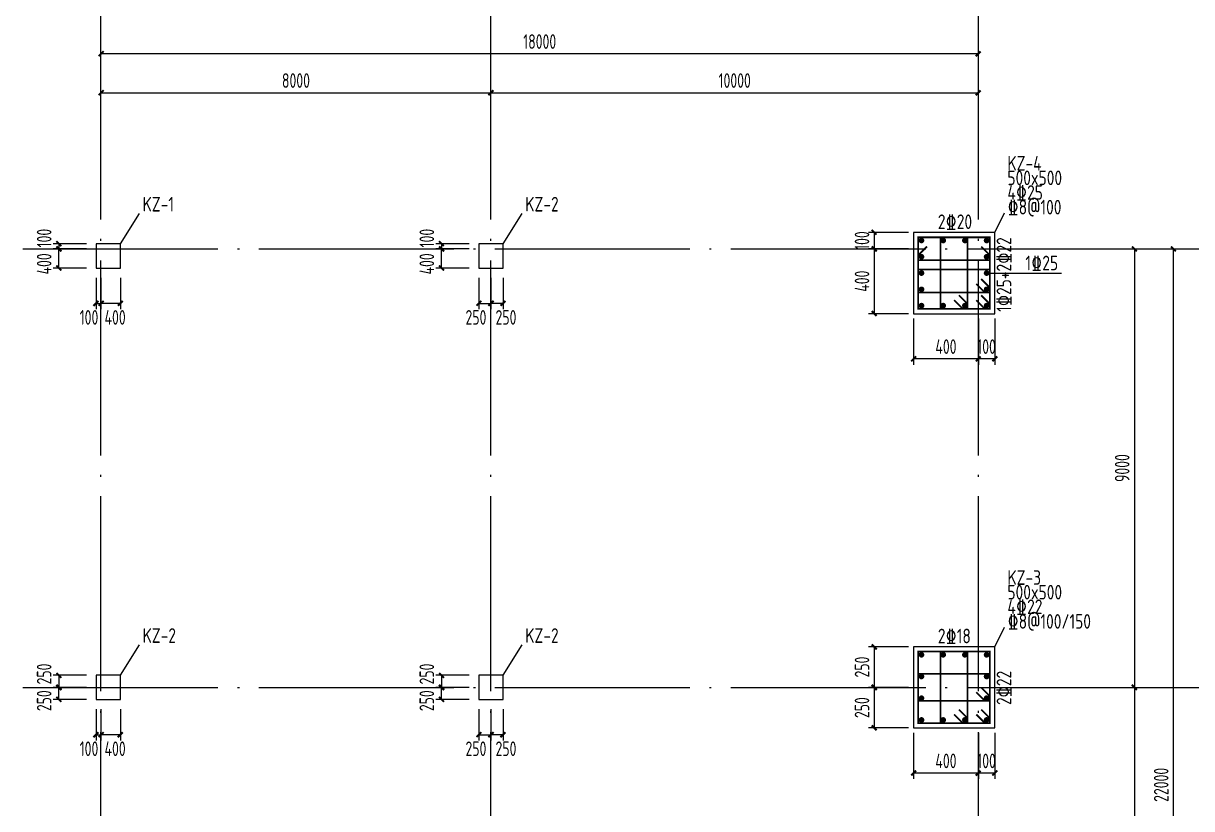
# Model space of a CAD drawing. Extents: x -25044 to 4269, y -48463 to -12228.
# Drawn here: x -13080.6 to -12841, y -24162.3 to -24001.2 of the extents above; entities that cross this region are included whole.
import ezdxf

# ---------------------------------------------------------------- set-up
doc = ezdxf.new("R2010")
doc.units = 0
doc.header["$LTSCALE"] = 2000
doc.header["$MEASUREMENT"] = 0
doc.linetypes.add('5', pattern=[101.666661, 79.999995, -9.999999, 1.666667, -9.999999])
doc.linetypes.add('DOTE', pattern=[2.42, 2, -0.2, 0.02, -0.2])
doc.layers.get('0').update_dxf_attribs({"linetype": 'CONTINUOUS'})
doc.layers.get('DEFPOINTS').update_dxf_attribs({"linetype": 'CONTINUOUS'})
for name, color, linetype in [('AXIS', 75, 'CONTINUOUS'), ('dim', 7, 'CONTINUOUS'), ('DOTE', 1, 'DOTE'), ('柱', 2, 'CONTINUOUS'), ('柱原位标注', 7, 'CONTINUOUS'), ('柱平法箍筋', 24, 'CONTINUOUS'), ('柱平法纵筋', 24, 'CONTINUOUS'), ('柱截面标注', 94, '5'), ('柱集中标注', 2, 'CONTINUOUS')]:
    doc.layers.add(name, color=color, linetype=linetype)
doc.styles.add('GBHZ', font='gbenor.shx', dxfattribs={"width": 0.8, "bigfont": 'gbcbig.shx'})
doc.dimstyles.new('Y100', dxfattribs={"dimscale": 0, "dimtxt": 3, "dimasz": 0.01, "dimexe": 1.2, "dimexo": 2, "dimgap": 1, "dimtad": 1, "dimdec": 0, "dimlfac": 100, "dimzin": 0, "dimdsep": 46, "dimtxsty": 'GBHZ', "dimblk": 'DX', "dimcen": 0.09, "dimdle": 1, "dimclrd": 7, "dimclre": 7, "dimclrt": 7, "dimadec": 0, "dimazin": 0, "dimtfac": 1, "dimtdec": 0, "dimtix": 1, "dimtmove": 2, "dimatfit": 3, "dimldrblk": 'DX', "dimfxl": 0, "dimtolj": 1, "dimtzin": 0, "dimarcsym": 0})
doc.dimstyles.new('Y30', dxfattribs={"dimscale": 0, "dimtxt": 3, "dimasz": 0.01, "dimexe": 1.2, "dimexo": 1, "dimgap": 1, "dimtad": 1, "dimdec": 0, "dimlfac": 30, "dimzin": 0, "dimdsep": 46, "dimtxsty": 'GBHZ', "dimblk1": 'DX', "dimblk2": 'DX', "dimsah": 1, "dimcen": 0.09, "dimdle": 1, "dimadec": 0, "dimazin": 0, "dimtfac": 1, "dimtdec": 0, "dimtix": 1, "dimtmove": 2, "dimatfit": 3, "dimldrblk": 'DX', "dimfxl": 0, "dimtolj": 1, "dimtzin": 0, "dimarcsym": 0})

# ---------------------------------------------------------------- blocks, each defined once
blk = doc.blocks.new('DX')
at = {"color": 0, "linetype": 'ByBlock', "const_width": 40}
blk.add_lwpolyline([(-54, -51), (46, 49)], dxfattribs=at)
blk = doc.blocks.new('*D79')
at = {"layer": 'DEFPOINTS', "color": 0, "transparency": 16777216}
for p in [(-12984.7, -24015.4), (-13064.7, -24031.4), (-12984.7, -24031.4)]:
    blk.add_point(p, dxfattribs=at)
at = {"layer": 'dim', "color": 7, "lineweight": -2, "transparency": 16777216}
for p, q in [((-13064.7, -24029.4), (-13064.7, -24014.2)), ((-13064.69, -24015.4), (-12984.71, -24015.4)), ((-12984.7, -24029.4), (-12984.7, -24014.2))]:
    blk.add_line(p, q, dxfattribs=at)
at = {"layer": 'dim', "color": 7, "lineweight": -2, "transparency": 16777216, "xscale": 0.01, "yscale": 0.01, "zscale": 0.01, "rotation": 180}
blk.add_blockref('DX', (-13064.7, -24015.4), dxfattribs=at)
at = {"layer": 'dim', "color": 7, "lineweight": -2, "transparency": 16777216, "xscale": 0.01, "yscale": 0.01, "zscale": 0.01}
blk.add_blockref('DX', (-12984.7, -24015.4), dxfattribs=at)
at = {"layer": 'dim', "color": 7, "transparency": 16777216, "insert": (-13024.7, -24012.9), "char_height": 3, "attachment_point": 5, "style": 'GBHZ'}
blk.add_mtext('\\A1;8000', dxfattribs=at)
blk = doc.blocks.new('*D80')
at = {"layer": 'DEFPOINTS', "color": 0, "transparency": 16777216}
for p in [(-12884.7, -24015.4), (-12984.7, -24031.4), (-12884.7, -24031.4)]:
    blk.add_point(p, dxfattribs=at)
at = {"layer": 'dim', "color": 7, "lineweight": -2, "transparency": 16777216}
for p, q in [((-12984.7, -24029.4), (-12984.7, -24014.2)), ((-12984.69, -24015.4), (-12884.71, -24015.4)), ((-12884.7, -24029.4), (-12884.7, -24014.2))]:
    blk.add_line(p, q, dxfattribs=at)
at = {"layer": 'dim', "color": 7, "lineweight": -2, "transparency": 16777216, "xscale": 0.01, "yscale": 0.01, "zscale": 0.01, "rotation": 180}
blk.add_blockref('DX', (-12984.7, -24015.4), dxfattribs=at)
at = {"layer": 'dim', "color": 7, "lineweight": -2, "transparency": 16777216, "xscale": 0.01, "yscale": 0.01, "zscale": 0.01}
blk.add_blockref('DX', (-12884.7, -24015.4), dxfattribs=at)
at = {"layer": 'dim', "color": 7, "transparency": 16777216, "insert": (-12934.7, -24012.9), "char_height": 3, "attachment_point": 5, "style": 'GBHZ'}
blk.add_mtext('\\A1;10000', dxfattribs=at)
blk = doc.blocks.new('*D81')
at = {"layer": 'DEFPOINTS', "color": 0, "transparency": 16777216}
for p in [(-13064.7, -24007.4), (-13064.7, -24031.4), (-12884.7, -24031.4)]:
    blk.add_point(p, dxfattribs=at)
at = {"layer": 'dim', "color": 7, "lineweight": -2, "transparency": 16777216}
for p, q in [((-13064.7, -24029.4), (-13064.7, -24006.2)), ((-12884.7, -24029.4), (-12884.7, -24006.2)), ((-12884.71, -24007.4), (-13064.69, -24007.4))]:
    blk.add_line(p, q, dxfattribs=at)
at = {"layer": 'dim', "color": 7, "lineweight": -2, "transparency": 16777216, "xscale": 0.01, "yscale": 0.01, "zscale": 0.01, "rotation": 180}
blk.add_blockref('DX', (-13064.7, -24007.4), dxfattribs=at)
at = {"layer": 'dim', "color": 7, "lineweight": -2, "transparency": 16777216, "xscale": 0.01, "yscale": 0.01, "zscale": 0.01}
blk.add_blockref('DX', (-12884.7, -24007.4), dxfattribs=at)
at = {"layer": 'dim', "color": 7, "transparency": 16777216, "insert": (-12974.7, -24004.9), "char_height": 3, "attachment_point": 5, "style": 'GBHZ'}
blk.add_mtext('\\A1;18000', dxfattribs=at)
blk = doc.blocks.new('*D75')
at = {"layer": 'DEFPOINTS', "color": 0, "transparency": 16777216}
for p in [(-12868.7, -24047.4), (-12868.7, -24137.4), (-12852.7, -24137.4)]:
    blk.add_point(p, dxfattribs=at)
at = {"layer": 'dim', "color": 7, "lineweight": -2, "transparency": 16777216}
for p, q in [((-12866.7, -24047.4), (-12851.5, -24047.4)), ((-12852.7, -24047.41), (-12852.7, -24137.39)), ((-12866.7, -24137.4), (-12851.5, -24137.4))]:
    blk.add_line(p, q, dxfattribs=at)
at = {"layer": 'dim', "color": 7, "lineweight": -2, "transparency": 16777216, "xscale": 0.01, "yscale": 0.01, "zscale": 0.01}
for p, rotation in [((-12852.7, -24047.4), 90), ((-12852.7, -24137.4), 270)]:
    blk.add_blockref('DX', p, dxfattribs=dict(at, rotation=rotation))
at = {"layer": 'dim', "color": 7, "transparency": 16777216, "insert": (-12855.2, -24092.4), "char_height": 3, "attachment_point": 5, "rotation": 90, "style": 'GBHZ'}
blk.add_mtext('\\A1;9000', dxfattribs=at)
blk = doc.blocks.new('*D76')
at = {"layer": 'DEFPOINTS', "color": 0, "transparency": 16777216}
for p in [(-12868.7, -24137.4), (-12868.7, -24217.4), (-12852.7, -24217.4)]:
    blk.add_point(p, dxfattribs=at)
at = {"layer": 'dim', "color": 7, "lineweight": -2, "transparency": 16777216}
for p, q in [((-12866.7, -24137.4), (-12851.5, -24137.4)), ((-12852.7, -24137.41), (-12852.7, -24217.39)), ((-12866.7, -24217.4), (-12851.5, -24217.4))]:
    blk.add_line(p, q, dxfattribs=at)
at = {"layer": 'dim', "color": 7, "lineweight": -2, "transparency": 16777216, "xscale": 0.01, "yscale": 0.01, "zscale": 0.01}
for p, rotation in [((-12852.7, -24137.4), 90), ((-12852.7, -24217.4), 270)]:
    blk.add_blockref('DX', p, dxfattribs=dict(at, rotation=rotation))
at = {"layer": 'dim', "color": 7, "transparency": 16777216, "insert": (-12855.2, -24177.4), "char_height": 3, "attachment_point": 5, "rotation": 90, "style": 'GBHZ'}
blk.add_mtext('\\A1;8000', dxfattribs=at)
blk = doc.blocks.new('*D78')
at = {"layer": 'DEFPOINTS', "color": 0, "transparency": 16777216}
for p in [(-12868.7, -24047.4), (-12844.7, -24047.4), (-12868.7, -24267.4)]:
    blk.add_point(p, dxfattribs=at)
at = {"layer": 'dim', "color": 7, "lineweight": -2, "transparency": 16777216}
for p, q in [((-12866.7, -24047.4), (-12843.5, -24047.4)), ((-12844.7, -24267.39), (-12844.7, -24047.41)), ((-12866.7, -24267.4), (-12843.5, -24267.4))]:
    blk.add_line(p, q, dxfattribs=at)
at = {"layer": 'dim', "color": 7, "lineweight": -2, "transparency": 16777216, "xscale": 0.01, "yscale": 0.01, "zscale": 0.01}
for p, rotation in [((-12844.7, -24047.4), 90), ((-12844.7, -24267.4), 270)]:
    blk.add_blockref('DX', p, dxfattribs=dict(at, rotation=rotation))
at = {"layer": 'dim', "color": 7, "transparency": 16777216, "insert": (-12847.2, -24157.4), "char_height": 3, "attachment_point": 5, "rotation": 90, "style": 'GBHZ'}
blk.add_mtext('\\A1;22000', dxfattribs=at)
blk = doc.blocks.new('*D93')
at = {"layer": 'DEFPOINTS', "color": 0, "ltscale": 0.0005, "transparency": 16777216}
for p in [(-13065.7, -24051.4), (-13064.7, -24051.4), (-13064.7, -24058.61)]:
    blk.add_point(p, dxfattribs=at)
at = {"layer": 'dim', "color": 7, "lineweight": -2, "ltscale": 0.0005, "transparency": 16777216}
for p, q in [((-13065.7, -24053.4), (-13065.7, -24059.81)), ((-13064.7, -24053.4), (-13064.7, -24059.81)), ((-13065.71, -24058.61), (-13065.72, -24058.61)), ((-13065.7, -24058.61), (-13064.7, -24058.61)), ((-13064.69, -24058.61), (-13064.68, -24058.61))]:
    blk.add_line(p, q, dxfattribs=at)
at = {"layer": 'dim', "color": 7, "lineweight": -2, "ltscale": 0.0005, "transparency": 16777216, "xscale": 0.01, "yscale": 0.01, "zscale": 0.01}
blk.add_blockref('DX', (-13065.7, -24058.61), dxfattribs=at)
at = {"layer": 'dim', "color": 7, "lineweight": -2, "ltscale": 0.0005, "transparency": 16777216, "xscale": 0.01, "yscale": 0.01, "zscale": 0.01, "rotation": 180}
blk.add_blockref('DX', (-13064.7, -24058.61), dxfattribs=at)
at = {"layer": 'dim', "color": 7, "ltscale": 0.0005, "transparency": 16777216, "insert": (-13067.16, -24061.49), "char_height": 3, "attachment_point": 5, "style": 'GBHZ'}
blk.add_mtext('\\A1;100', dxfattribs=at)
blk = doc.blocks.new('*D94')
at = {"layer": 'DEFPOINTS', "color": 0, "ltscale": 0.0005, "transparency": 16777216}
for p in [(-13073.34, -24047.4), (-13065.7, -24046.4), (-13065.7, -24047.4)]:
    blk.add_point(p, dxfattribs=at)
at = {"layer": 'dim', "color": 7, "lineweight": -2, "ltscale": 0.0005, "transparency": 16777216}
for p, q in [((-13067.7, -24046.4), (-13074.54, -24046.4)), ((-13067.7, -24047.4), (-13074.54, -24047.4)), ((-13073.34, -24046.39), (-13073.34, -24046.38)), ((-13073.34, -24046.4), (-13073.34, -24047.4)), ((-13073.34, -24047.41), (-13073.34, -24047.42))]:
    blk.add_line(p, q, dxfattribs=at)
at = {"layer": 'dim', "color": 7, "lineweight": -2, "ltscale": 0.0005, "transparency": 16777216, "xscale": 0.01, "yscale": 0.01, "zscale": 0.01}
for p, rotation in [((-13073.34, -24046.4), 270), ((-13073.34, -24047.4), 90)]:
    blk.add_blockref('DX', p, dxfattribs=dict(at, rotation=rotation))
at = {"layer": 'dim', "color": 7, "ltscale": 0.0005, "transparency": 16777216, "insert": (-13076.36, -24045.22), "char_height": 3, "attachment_point": 5, "rotation": 90, "style": 'GBHZ'}
blk.add_mtext('\\A1;100', dxfattribs=at)
blk = doc.blocks.new('*D95')
at = {"layer": 'DEFPOINTS', "color": 0, "ltscale": 0.0005, "transparency": 16777216}
for p in [(-13073.34, -24047.4), (-13065.7, -24047.4), (-13065.7, -24051.4)]:
    blk.add_point(p, dxfattribs=at)
at = {"layer": 'dim', "color": 7, "lineweight": -2, "ltscale": 0.0005, "transparency": 16777216}
for p, q in [((-13067.7, -24047.4), (-13074.54, -24047.4)), ((-13073.34, -24051.39), (-13073.34, -24047.41)), ((-13067.7, -24051.4), (-13074.54, -24051.4))]:
    blk.add_line(p, q, dxfattribs=at)
at = {"layer": 'dim', "color": 7, "lineweight": -2, "ltscale": 0.0005, "transparency": 16777216, "xscale": 0.01, "yscale": 0.01, "zscale": 0.01}
for p, rotation in [((-13073.34, -24047.4), 90), ((-13073.34, -24051.4), 270)]:
    blk.add_blockref('DX', p, dxfattribs=dict(at, rotation=rotation))
at = {"layer": 'dim', "color": 7, "ltscale": 0.0005, "transparency": 16777216, "insert": (-13076.36, -24050.51), "char_height": 3, "attachment_point": 5, "rotation": 90, "style": 'GBHZ'}
blk.add_mtext('\\A1;400', dxfattribs=at)
blk = doc.blocks.new('*D96')
at = {"layer": 'DEFPOINTS', "color": 0, "ltscale": 0.0005, "transparency": 16777216}
for p in [(-13064.7, -24051.4), (-13060.7, -24051.4), (-13064.7, -24058.61)]:
    blk.add_point(p, dxfattribs=at)
at = {"layer": 'dim', "color": 7, "lineweight": -2, "ltscale": 0.0005, "transparency": 16777216}
for p, q in [((-13064.7, -24053.4), (-13064.7, -24059.81)), ((-13060.7, -24053.4), (-13060.7, -24059.81)), ((-13060.71, -24058.61), (-13064.69, -24058.61))]:
    blk.add_line(p, q, dxfattribs=at)
at = {"layer": 'dim', "color": 7, "lineweight": -2, "ltscale": 0.0005, "transparency": 16777216, "xscale": 0.01, "yscale": 0.01, "zscale": 0.01, "rotation": 180}
blk.add_blockref('DX', (-13064.7, -24058.61), dxfattribs=at)
at = {"layer": 'dim', "color": 7, "lineweight": -2, "ltscale": 0.0005, "transparency": 16777216, "xscale": 0.01, "yscale": 0.01, "zscale": 0.01}
blk.add_blockref('DX', (-13060.7, -24058.61), dxfattribs=at)
at = {"layer": 'dim', "color": 7, "ltscale": 0.0005, "transparency": 16777216, "insert": (-13061.8, -24061.49), "char_height": 3, "attachment_point": 5, "style": 'GBHZ'}
blk.add_mtext('\\A1;400', dxfattribs=at)
blk = doc.blocks.new('*D90')
at = {"layer": 'DEFPOINTS', "color": 0, "ltscale": 0.0005, "transparency": 16777216}
for p in [(-12994.84, -24047.4), (-12987.2, -24046.4), (-12987.2, -24047.4)]:
    blk.add_point(p, dxfattribs=at)
at = {"layer": 'dim', "color": 7, "lineweight": -2, "ltscale": 0.0005, "transparency": 16777216}
for p, q in [((-12989.2, -24046.4), (-12996.04, -24046.4)), ((-12989.2, -24047.4), (-12996.04, -24047.4)), ((-12994.84, -24046.39), (-12994.84, -24046.38)), ((-12994.84, -24046.4), (-12994.84, -24047.4)), ((-12994.84, -24047.41), (-12994.84, -24047.42))]:
    blk.add_line(p, q, dxfattribs=at)
at = {"layer": 'dim', "color": 7, "lineweight": -2, "ltscale": 0.0005, "transparency": 16777216, "xscale": 0.01, "yscale": 0.01, "zscale": 0.01}
for p, rotation in [((-12994.84, -24046.4), 270), ((-12994.84, -24047.4), 90)]:
    blk.add_blockref('DX', p, dxfattribs=dict(at, rotation=rotation))
at = {"layer": 'dim', "color": 7, "ltscale": 0.0005, "transparency": 16777216, "insert": (-12997.86, -24045.22), "char_height": 3, "attachment_point": 5, "rotation": 90, "style": 'GBHZ'}
blk.add_mtext('\\A1;100', dxfattribs=at)
blk = doc.blocks.new('*D91')
at = {"layer": 'DEFPOINTS', "color": 0, "ltscale": 0.0005, "transparency": 16777216}
for p in [(-12994.84, -24047.4), (-12987.2, -24047.4), (-12987.2, -24051.4)]:
    blk.add_point(p, dxfattribs=at)
at = {"layer": 'dim', "color": 7, "lineweight": -2, "ltscale": 0.0005, "transparency": 16777216}
for p, q in [((-12989.2, -24047.4), (-12996.04, -24047.4)), ((-12994.84, -24051.39), (-12994.84, -24047.41)), ((-12989.2, -24051.4), (-12996.04, -24051.4))]:
    blk.add_line(p, q, dxfattribs=at)
at = {"layer": 'dim', "color": 7, "lineweight": -2, "ltscale": 0.0005, "transparency": 16777216, "xscale": 0.01, "yscale": 0.01, "zscale": 0.01}
for p, rotation in [((-12994.84, -24047.4), 90), ((-12994.84, -24051.4), 270)]:
    blk.add_blockref('DX', p, dxfattribs=dict(at, rotation=rotation))
at = {"layer": 'dim', "color": 7, "ltscale": 0.0005, "transparency": 16777216, "insert": (-12997.86, -24050.51), "char_height": 3, "attachment_point": 5, "rotation": 90, "style": 'GBHZ'}
blk.add_mtext('\\A1;400', dxfattribs=at)
blk = doc.blocks.new('*D92')
at = {"layer": 'DEFPOINTS', "color": 0, "ltscale": 0.0005, "transparency": 16777216}
for p in [(-12984.7, -24051.4), (-12982.2, -24051.4), (-12984.7, -24058.61)]:
    blk.add_point(p, dxfattribs=at)
at = {"layer": 'dim', "color": 7, "lineweight": -2, "ltscale": 0.0005, "transparency": 16777216}
for p, q in [((-12984.7, -24053.4), (-12984.7, -24059.81)), ((-12982.2, -24053.4), (-12982.2, -24059.81)), ((-12982.21, -24058.61), (-12984.69, -24058.61))]:
    blk.add_line(p, q, dxfattribs=at)
at = {"layer": 'dim', "color": 7, "lineweight": -2, "ltscale": 0.0005, "transparency": 16777216, "xscale": 0.01, "yscale": 0.01, "zscale": 0.01, "rotation": 180}
blk.add_blockref('DX', (-12984.7, -24058.61), dxfattribs=at)
at = {"layer": 'dim', "color": 7, "lineweight": -2, "ltscale": 0.0005, "transparency": 16777216, "xscale": 0.01, "yscale": 0.01, "zscale": 0.01}
blk.add_blockref('DX', (-12982.2, -24058.61), dxfattribs=at)
at = {"layer": 'dim', "color": 7, "ltscale": 0.0005, "transparency": 16777216, "insert": (-12981.62, -24061.49), "char_height": 3, "attachment_point": 5, "style": 'GBHZ'}
blk.add_mtext('\\A1;250', dxfattribs=at)
blk = doc.blocks.new('*D89')
at = {"layer": 'DEFPOINTS', "color": 0, "ltscale": 0.0005, "transparency": 16777216}
for p in [(-12987.2, -24051.4), (-12984.7, -24051.4), (-12984.7, -24058.61)]:
    blk.add_point(p, dxfattribs=at)
at = {"layer": 'dim', "color": 7, "lineweight": -2, "ltscale": 0.0005, "transparency": 16777216}
for p, q in [((-12987.2, -24053.4), (-12987.2, -24059.81)), ((-12984.7, -24053.4), (-12984.7, -24059.81)), ((-12987.19, -24058.61), (-12984.71, -24058.61))]:
    blk.add_line(p, q, dxfattribs=at)
at = {"layer": 'dim', "color": 7, "lineweight": -2, "ltscale": 0.0005, "transparency": 16777216, "xscale": 0.01, "yscale": 0.01, "zscale": 0.01, "rotation": 180}
blk.add_blockref('DX', (-12987.2, -24058.61), dxfattribs=at)
at = {"layer": 'dim', "color": 7, "lineweight": -2, "ltscale": 0.0005, "transparency": 16777216, "xscale": 0.01, "yscale": 0.01, "zscale": 0.01}
blk.add_blockref('DX', (-12984.7, -24058.61), dxfattribs=at)
at = {"layer": 'dim', "color": 7, "ltscale": 0.0005, "transparency": 16777216, "insert": (-12987.78, -24061.49), "char_height": 3, "attachment_point": 5, "style": 'GBHZ'}
blk.add_mtext('\\A1;250', dxfattribs=at)
blk = doc.blocks.new('*D112')
at = {"layer": 'DEFPOINTS', "color": 0, "ltscale": 0.0005, "transparency": 16777216}
for p in [(-13065.7, -24139.9), (-13064.7, -24139.9), (-13064.7, -24147.11)]:
    blk.add_point(p, dxfattribs=at)
at = {"layer": 'dim', "color": 7, "lineweight": -2, "ltscale": 0.0005, "transparency": 16777216}
for p, q in [((-13065.7, -24141.9), (-13065.7, -24148.31)), ((-13064.7, -24141.9), (-13064.7, -24148.31)), ((-13065.71, -24147.11), (-13065.72, -24147.11)), ((-13065.7, -24147.11), (-13064.7, -24147.11)), ((-13064.69, -24147.11), (-13064.68, -24147.11))]:
    blk.add_line(p, q, dxfattribs=at)
at = {"layer": 'dim', "color": 7, "lineweight": -2, "ltscale": 0.0005, "transparency": 16777216, "xscale": 0.01, "yscale": 0.01, "zscale": 0.01}
blk.add_blockref('DX', (-13065.7, -24147.11), dxfattribs=at)
at = {"layer": 'dim', "color": 7, "lineweight": -2, "ltscale": 0.0005, "transparency": 16777216, "xscale": 0.01, "yscale": 0.01, "zscale": 0.01, "rotation": 180}
blk.add_blockref('DX', (-13064.7, -24147.11), dxfattribs=at)
at = {"layer": 'dim', "color": 7, "ltscale": 0.0005, "transparency": 16777216, "insert": (-13067.16, -24149.99), "char_height": 3, "attachment_point": 5, "style": 'GBHZ'}
blk.add_mtext('\\A1;100', dxfattribs=at)
blk = doc.blocks.new('*D113')
at = {"layer": 'DEFPOINTS', "color": 0, "ltscale": 0.0005, "transparency": 16777216}
for p in [(-13064.7, -24139.9), (-13060.7, -24139.9), (-13064.7, -24147.11)]:
    blk.add_point(p, dxfattribs=at)
at = {"layer": 'dim', "color": 7, "lineweight": -2, "ltscale": 0.0005, "transparency": 16777216}
for p, q in [((-13064.7, -24141.9), (-13064.7, -24148.31)), ((-13060.7, -24141.9), (-13060.7, -24148.31)), ((-13060.71, -24147.11), (-13064.69, -24147.11))]:
    blk.add_line(p, q, dxfattribs=at)
at = {"layer": 'dim', "color": 7, "lineweight": -2, "ltscale": 0.0005, "transparency": 16777216, "xscale": 0.01, "yscale": 0.01, "zscale": 0.01, "rotation": 180}
blk.add_blockref('DX', (-13064.7, -24147.11), dxfattribs=at)
at = {"layer": 'dim', "color": 7, "lineweight": -2, "ltscale": 0.0005, "transparency": 16777216, "xscale": 0.01, "yscale": 0.01, "zscale": 0.01}
blk.add_blockref('DX', (-13060.7, -24147.11), dxfattribs=at)
at = {"layer": 'dim', "color": 7, "ltscale": 0.0005, "transparency": 16777216, "insert": (-13061.8, -24149.99), "char_height": 3, "attachment_point": 5, "style": 'GBHZ'}
blk.add_mtext('\\A1;400', dxfattribs=at)
blk = doc.blocks.new('*D114')
at = {"layer": 'DEFPOINTS', "color": 0, "ltscale": 0.0005, "transparency": 16777216}
for p in [(-12987.2, -24134.9), (-12994.84, -24137.4), (-12987.2, -24137.4)]:
    blk.add_point(p, dxfattribs=at)
at = {"layer": 'dim', "color": 7, "lineweight": -2, "ltscale": 0.0005, "transparency": 16777216}
for p, q in [((-12989.2, -24134.9), (-12996.04, -24134.9)), ((-12994.84, -24134.91), (-12994.84, -24137.39)), ((-12989.2, -24137.4), (-12996.04, -24137.4))]:
    blk.add_line(p, q, dxfattribs=at)
at = {"layer": 'dim', "color": 7, "lineweight": -2, "ltscale": 0.0005, "transparency": 16777216, "xscale": 0.01, "yscale": 0.01, "zscale": 0.01}
for p, rotation in [((-12994.84, -24134.9), 90), ((-12994.84, -24137.4), 270)]:
    blk.add_blockref('DX', p, dxfattribs=dict(at, rotation=rotation))
at = {"layer": 'dim', "color": 7, "ltscale": 0.0005, "transparency": 16777216, "insert": (-12997.86, -24134.66), "char_height": 3, "attachment_point": 5, "rotation": 90, "style": 'GBHZ'}
blk.add_mtext('\\A1;250', dxfattribs=at)
blk = doc.blocks.new('*D115')
at = {"layer": 'DEFPOINTS', "color": 0, "ltscale": 0.0005, "transparency": 16777216}
for p in [(-12984.7, -24139.9), (-12982.2, -24139.9), (-12984.7, -24147.11)]:
    blk.add_point(p, dxfattribs=at)
at = {"layer": 'dim', "color": 7, "lineweight": -2, "ltscale": 0.0005, "transparency": 16777216}
for p, q in [((-12984.7, -24141.9), (-12984.7, -24148.31)), ((-12982.2, -24141.9), (-12982.2, -24148.31)), ((-12982.21, -24147.11), (-12984.69, -24147.11))]:
    blk.add_line(p, q, dxfattribs=at)
at = {"layer": 'dim', "color": 7, "lineweight": -2, "ltscale": 0.0005, "transparency": 16777216, "xscale": 0.01, "yscale": 0.01, "zscale": 0.01, "rotation": 180}
blk.add_blockref('DX', (-12984.7, -24147.11), dxfattribs=at)
at = {"layer": 'dim', "color": 7, "lineweight": -2, "ltscale": 0.0005, "transparency": 16777216, "xscale": 0.01, "yscale": 0.01, "zscale": 0.01}
blk.add_blockref('DX', (-12982.2, -24147.11), dxfattribs=at)
at = {"layer": 'dim', "color": 7, "ltscale": 0.0005, "transparency": 16777216, "insert": (-12981.62, -24149.99), "char_height": 3, "attachment_point": 5, "style": 'GBHZ'}
blk.add_mtext('\\A1;250', dxfattribs=at)
blk = doc.blocks.new('*D116')
at = {"layer": 'DEFPOINTS', "color": 0, "ltscale": 0.0005, "transparency": 16777216}
for p in [(-12987.2, -24139.9), (-12984.7, -24139.9), (-12984.7, -24147.11)]:
    blk.add_point(p, dxfattribs=at)
at = {"layer": 'dim', "color": 7, "lineweight": -2, "ltscale": 0.0005, "transparency": 16777216}
for p, q in [((-12987.2, -24141.9), (-12987.2, -24148.31)), ((-12984.7, -24141.9), (-12984.7, -24148.31)), ((-12987.19, -24147.11), (-12984.71, -24147.11))]:
    blk.add_line(p, q, dxfattribs=at)
at = {"layer": 'dim', "color": 7, "lineweight": -2, "ltscale": 0.0005, "transparency": 16777216, "xscale": 0.01, "yscale": 0.01, "zscale": 0.01, "rotation": 180}
blk.add_blockref('DX', (-12987.2, -24147.11), dxfattribs=at)
at = {"layer": 'dim', "color": 7, "lineweight": -2, "ltscale": 0.0005, "transparency": 16777216, "xscale": 0.01, "yscale": 0.01, "zscale": 0.01}
blk.add_blockref('DX', (-12984.7, -24147.11), dxfattribs=at)
at = {"layer": 'dim', "color": 7, "ltscale": 0.0005, "transparency": 16777216, "insert": (-12987.78, -24149.99), "char_height": 3, "attachment_point": 5, "style": 'GBHZ'}
blk.add_mtext('\\A1;250', dxfattribs=at)
blk = doc.blocks.new('*D109')
at = {"layer": 'DEFPOINTS', "color": 0, "ltscale": 0.0005, "transparency": 16777216}
for p in [(-12994.84, -24137.4), (-12987.2, -24137.4), (-12987.2, -24139.9)]:
    blk.add_point(p, dxfattribs=at)
at = {"layer": 'dim', "color": 7, "lineweight": -2, "ltscale": 0.0005, "transparency": 16777216}
for p, q in [((-12989.2, -24137.4), (-12996.04, -24137.4)), ((-12994.84, -24139.89), (-12994.84, -24137.41)), ((-12989.2, -24139.9), (-12996.04, -24139.9))]:
    blk.add_line(p, q, dxfattribs=at)
at = {"layer": 'dim', "color": 7, "lineweight": -2, "ltscale": 0.0005, "transparency": 16777216, "xscale": 0.01, "yscale": 0.01, "zscale": 0.01}
for p, rotation in [((-12994.84, -24137.4), 90), ((-12994.84, -24139.9), 270)]:
    blk.add_blockref('DX', p, dxfattribs=dict(at, rotation=rotation))
at = {"layer": 'dim', "color": 7, "ltscale": 0.0005, "transparency": 16777216, "insert": (-12997.86, -24140.14), "char_height": 3, "attachment_point": 5, "rotation": 90, "style": 'GBHZ'}
blk.add_mtext('\\A1;250', dxfattribs=at)
blk = doc.blocks.new('*D110')
at = {"layer": 'DEFPOINTS', "color": 0, "ltscale": 0.0005, "transparency": 16777216}
for p in [(-13065.7, -24134.9), (-13073.34, -24137.4), (-13065.7, -24137.4)]:
    blk.add_point(p, dxfattribs=at)
at = {"layer": 'dim', "color": 7, "lineweight": -2, "ltscale": 0.0005, "transparency": 16777216}
for p, q in [((-13067.7, -24134.9), (-13074.54, -24134.9)), ((-13073.34, -24134.91), (-13073.34, -24137.39)), ((-13067.7, -24137.4), (-13074.54, -24137.4))]:
    blk.add_line(p, q, dxfattribs=at)
at = {"layer": 'dim', "color": 7, "lineweight": -2, "ltscale": 0.0005, "transparency": 16777216, "xscale": 0.01, "yscale": 0.01, "zscale": 0.01}
for p, rotation in [((-13073.34, -24134.9), 90), ((-13073.34, -24137.4), 270)]:
    blk.add_blockref('DX', p, dxfattribs=dict(at, rotation=rotation))
at = {"layer": 'dim', "color": 7, "ltscale": 0.0005, "transparency": 16777216, "insert": (-13076.36, -24134.66), "char_height": 3, "attachment_point": 5, "rotation": 90, "style": 'GBHZ'}
blk.add_mtext('\\A1;250', dxfattribs=at)
blk = doc.blocks.new('*D111')
at = {"layer": 'DEFPOINTS', "color": 0, "ltscale": 0.0005, "transparency": 16777216}
for p in [(-13073.34, -24137.4), (-13065.7, -24137.4), (-13065.7, -24139.9)]:
    blk.add_point(p, dxfattribs=at)
at = {"layer": 'dim', "color": 7, "lineweight": -2, "ltscale": 0.0005, "transparency": 16777216}
for p, q in [((-13067.7, -24137.4), (-13074.54, -24137.4)), ((-13073.34, -24139.89), (-13073.34, -24137.41)), ((-13067.7, -24139.9), (-13074.54, -24139.9))]:
    blk.add_line(p, q, dxfattribs=at)
at = {"layer": 'dim', "color": 7, "lineweight": -2, "ltscale": 0.0005, "transparency": 16777216, "xscale": 0.01, "yscale": 0.01, "zscale": 0.01}
for p, rotation in [((-13073.34, -24137.4), 90), ((-13073.34, -24139.9), 270)]:
    blk.add_blockref('DX', p, dxfattribs=dict(at, rotation=rotation))
at = {"layer": 'dim', "color": 7, "ltscale": 0.0005, "transparency": 16777216, "insert": (-13076.36, -24140.14), "char_height": 3, "attachment_point": 5, "rotation": 90, "style": 'GBHZ'}
blk.add_mtext('\\A1;250', dxfattribs=at)
blk = doc.blocks.new('*D169')
at = {"layer": 'DEFPOINTS', "color": 0, "ltscale": 0.0005, "transparency": 16777216}
for p in [(-12884.7, -24060.73), (-12881.36, -24060.73), (-12884.7, -24069.99)]:
    blk.add_point(p, dxfattribs=at)
at = {"layer": 'dim', "color": 0, "lineweight": -2, "ltscale": 0.0005, "transparency": 16777216}
for p, q in [((-12884.7, -24061.73), (-12884.7, -24071.19)), ((-12881.36, -24061.73), (-12881.36, -24071.19)), ((-12884.71, -24069.99), (-12884.72, -24069.99)), ((-12881.36, -24069.99), (-12884.7, -24069.99)), ((-12881.35, -24069.99), (-12881.34, -24069.99))]:
    blk.add_line(p, q, dxfattribs=at)
at = {"layer": 'dim', "color": 0, "lineweight": -2, "ltscale": 0.0005, "transparency": 16777216, "xscale": 0.01, "yscale": 0.01, "zscale": 0.01, "rotation": 180}
blk.add_blockref('DX', (-12881.36, -24069.99), dxfattribs=at)
at = {"layer": 'dim', "color": 0, "lineweight": -2, "ltscale": 0.0005, "transparency": 16777216, "xscale": 0.01, "yscale": 0.01, "zscale": 0.01}
blk.add_blockref('DX', (-12884.7, -24069.99), dxfattribs=at)
at = {"layer": 'dim', "color": 0, "ltscale": 0.0005, "transparency": 16777216, "insert": (-12883.03, -24067.49), "char_height": 3, "attachment_point": 5, "style": 'GBHZ'}
blk.add_mtext('\\A1;100', dxfattribs=at)
blk = doc.blocks.new('*D170')
at = {"layer": 'DEFPOINTS', "color": 0, "ltscale": 0.0005, "transparency": 16777216}
for p in [(-12898.03, -24060.73), (-12884.7, -24060.73), (-12898.03, -24069.99)]:
    blk.add_point(p, dxfattribs=at)
at = {"layer": 'dim', "color": 0, "lineweight": -2, "ltscale": 0.0005, "transparency": 16777216}
for p, q in [((-12898.03, -24061.73), (-12898.03, -24071.19)), ((-12884.7, -24061.73), (-12884.7, -24071.19)), ((-12884.71, -24069.99), (-12898.02, -24069.99))]:
    blk.add_line(p, q, dxfattribs=at)
at = {"layer": 'dim', "color": 0, "lineweight": -2, "ltscale": 0.0005, "transparency": 16777216, "xscale": 0.01, "yscale": 0.01, "zscale": 0.01, "rotation": 180}
blk.add_blockref('DX', (-12898.03, -24069.99), dxfattribs=at)
at = {"layer": 'dim', "color": 0, "lineweight": -2, "ltscale": 0.0005, "transparency": 16777216, "xscale": 0.01, "yscale": 0.01, "zscale": 0.01}
blk.add_blockref('DX', (-12884.7, -24069.99), dxfattribs=at)
at = {"layer": 'dim', "color": 0, "ltscale": 0.0005, "transparency": 16777216, "insert": (-12891.36, -24067.49), "char_height": 3, "attachment_point": 5, "style": 'GBHZ'}
blk.add_mtext('\\A1;400', dxfattribs=at)
blk = doc.blocks.new('*D171')
at = {"layer": 'DEFPOINTS', "color": 0, "ltscale": 0.0005, "transparency": 16777216}
for p in [(-12898.03, -24044.06), (-12906.08, -24047.4), (-12898.03, -24047.4)]:
    blk.add_point(p, dxfattribs=at)
at = {"layer": 'dim', "color": 0, "lineweight": -2, "ltscale": 0.0005, "transparency": 16777216}
for p, q in [((-12899.03, -24044.06), (-12907.28, -24044.06)), ((-12906.08, -24044.05), (-12906.08, -24044.04)), ((-12906.08, -24044.06), (-12906.08, -24047.4)), ((-12899.03, -24047.4), (-12907.28, -24047.4)), ((-12906.08, -24047.41), (-12906.08, -24047.42))]:
    blk.add_line(p, q, dxfattribs=at)
at = {"layer": 'dim', "color": 0, "lineweight": -2, "ltscale": 0.0005, "transparency": 16777216, "xscale": 0.01, "yscale": 0.01, "zscale": 0.01}
for p, rotation in [((-12906.08, -24044.06), 270), ((-12906.08, -24047.4), 90)]:
    blk.add_blockref('DX', p, dxfattribs=dict(at, rotation=rotation))
at = {"layer": 'dim', "color": 0, "ltscale": 0.0005, "transparency": 16777216, "insert": (-12908.58, -24045.73), "char_height": 3, "attachment_point": 5, "rotation": 90, "style": 'GBHZ'}
blk.add_mtext('\\A1;100', dxfattribs=at)
blk = doc.blocks.new('*D172')
at = {"layer": 'DEFPOINTS', "color": 0, "ltscale": 0.0005, "transparency": 16777216}
for p in [(-12898.03, -24047.4), (-12906.08, -24060.73), (-12898.03, -24060.73)]:
    blk.add_point(p, dxfattribs=at)
at = {"layer": 'dim', "color": 0, "lineweight": -2, "ltscale": 0.0005, "transparency": 16777216}
for p, q in [((-12899.03, -24047.4), (-12907.28, -24047.4)), ((-12906.08, -24047.41), (-12906.08, -24060.72)), ((-12899.03, -24060.73), (-12907.28, -24060.73))]:
    blk.add_line(p, q, dxfattribs=at)
at = {"layer": 'dim', "color": 0, "lineweight": -2, "ltscale": 0.0005, "transparency": 16777216, "xscale": 0.01, "yscale": 0.01, "zscale": 0.01}
for p, rotation in [((-12906.08, -24047.4), 90), ((-12906.08, -24060.73), 270)]:
    blk.add_blockref('DX', p, dxfattribs=dict(at, rotation=rotation))
at = {"layer": 'dim', "color": 0, "ltscale": 0.0005, "transparency": 16777216, "insert": (-12908.58, -24054.06), "char_height": 3, "attachment_point": 5, "rotation": 90, "style": 'GBHZ'}
blk.add_mtext('\\A1;400', dxfattribs=at)
blk = doc.blocks.new('*D177')
at = {"layer": 'DEFPOINTS', "color": 0, "ltscale": 0.0005, "transparency": 16777216}
for p in [(-12884.7, -24145.73), (-12881.36, -24145.73), (-12884.7, -24154.99)]:
    blk.add_point(p, dxfattribs=at)
at = {"layer": 'dim', "color": 0, "lineweight": -2, "ltscale": 0.0005, "transparency": 16777216}
for p, q in [((-12884.7, -24146.73), (-12884.7, -24156.19)), ((-12881.36, -24146.73), (-12881.36, -24156.19)), ((-12884.71, -24154.99), (-12884.72, -24154.99)), ((-12881.36, -24154.99), (-12884.7, -24154.99)), ((-12881.35, -24154.99), (-12881.34, -24154.99))]:
    blk.add_line(p, q, dxfattribs=at)
at = {"layer": 'dim', "color": 0, "lineweight": -2, "ltscale": 0.0005, "transparency": 16777216, "xscale": 0.01, "yscale": 0.01, "zscale": 0.01}
blk.add_blockref('DX', (-12884.7, -24154.99), dxfattribs=at)
at = {"layer": 'dim', "color": 0, "lineweight": -2, "ltscale": 0.0005, "transparency": 16777216, "xscale": 0.01, "yscale": 0.01, "zscale": 0.01, "rotation": 180}
blk.add_blockref('DX', (-12881.36, -24154.99), dxfattribs=at)
at = {"layer": 'dim', "color": 0, "ltscale": 0.0005, "transparency": 16777216, "insert": (-12883.03, -24152.49), "char_height": 3, "attachment_point": 5, "style": 'GBHZ'}
blk.add_mtext('\\A1;100', dxfattribs=at)
blk = doc.blocks.new('*D178')
at = {"layer": 'DEFPOINTS', "color": 0, "ltscale": 0.0005, "transparency": 16777216}
for p in [(-12898.03, -24145.73), (-12884.7, -24145.73), (-12898.03, -24154.99)]:
    blk.add_point(p, dxfattribs=at)
at = {"layer": 'dim', "color": 0, "lineweight": -2, "ltscale": 0.0005, "transparency": 16777216}
for p, q in [((-12898.03, -24146.73), (-12898.03, -24156.19)), ((-12884.7, -24146.73), (-12884.7, -24156.19)), ((-12884.71, -24154.99), (-12898.02, -24154.99))]:
    blk.add_line(p, q, dxfattribs=at)
at = {"layer": 'dim', "color": 0, "lineweight": -2, "ltscale": 0.0005, "transparency": 16777216, "xscale": 0.01, "yscale": 0.01, "zscale": 0.01, "rotation": 180}
blk.add_blockref('DX', (-12898.03, -24154.99), dxfattribs=at)
at = {"layer": 'dim', "color": 0, "lineweight": -2, "ltscale": 0.0005, "transparency": 16777216, "xscale": 0.01, "yscale": 0.01, "zscale": 0.01}
blk.add_blockref('DX', (-12884.7, -24154.99), dxfattribs=at)
at = {"layer": 'dim', "color": 0, "ltscale": 0.0005, "transparency": 16777216, "insert": (-12891.36, -24152.49), "char_height": 3, "attachment_point": 5, "style": 'GBHZ'}
blk.add_mtext('\\A1;400', dxfattribs=at)
blk = doc.blocks.new('*D179')
at = {"layer": 'DEFPOINTS', "color": 0, "ltscale": 0.0005, "transparency": 16777216}
for p in [(-12898.03, -24129.06), (-12906.08, -24137.4), (-12898.03, -24137.4)]:
    blk.add_point(p, dxfattribs=at)
at = {"layer": 'dim', "color": 0, "lineweight": -2, "ltscale": 0.0005, "transparency": 16777216}
for p, q in [((-12899.03, -24129.06), (-12907.28, -24129.06)), ((-12906.08, -24129.07), (-12906.08, -24137.39)), ((-12899.03, -24137.4), (-12907.28, -24137.4))]:
    blk.add_line(p, q, dxfattribs=at)
at = {"layer": 'dim', "color": 0, "lineweight": -2, "ltscale": 0.0005, "transparency": 16777216, "xscale": 0.01, "yscale": 0.01, "zscale": 0.01}
for p, rotation in [((-12906.08, -24129.06), 90), ((-12906.08, -24137.4), 270)]:
    blk.add_blockref('DX', p, dxfattribs=dict(at, rotation=rotation))
at = {"layer": 'dim', "color": 0, "ltscale": 0.0005, "transparency": 16777216, "insert": (-12908.58, -24133.23), "char_height": 3, "attachment_point": 5, "rotation": 90, "style": 'GBHZ'}
blk.add_mtext('\\A1;250', dxfattribs=at)
blk = doc.blocks.new('*D180')
at = {"layer": 'DEFPOINTS', "color": 0, "ltscale": 0.0005, "transparency": 16777216}
for p in [(-12898.03, -24137.4), (-12906.08, -24145.73), (-12898.03, -24145.73)]:
    blk.add_point(p, dxfattribs=at)
at = {"layer": 'dim', "color": 0, "lineweight": -2, "ltscale": 0.0005, "transparency": 16777216}
for p, q in [((-12899.03, -24137.4), (-12907.28, -24137.4)), ((-12906.08, -24137.41), (-12906.08, -24145.72)), ((-12899.03, -24145.73), (-12907.28, -24145.73))]:
    blk.add_line(p, q, dxfattribs=at)
at = {"layer": 'dim', "color": 0, "lineweight": -2, "ltscale": 0.0005, "transparency": 16777216, "xscale": 0.01, "yscale": 0.01, "zscale": 0.01}
for p, rotation in [((-12906.08, -24137.4), 90), ((-12906.08, -24145.73), 270)]:
    blk.add_blockref('DX', p, dxfattribs=dict(at, rotation=rotation))
at = {"layer": 'dim', "color": 0, "ltscale": 0.0005, "transparency": 16777216, "insert": (-12908.58, -24141.56), "char_height": 3, "attachment_point": 5, "rotation": 90, "style": 'GBHZ'}
blk.add_mtext('\\A1;250', dxfattribs=at)

msp = doc.modelspace()

# ---------------------------------------------------------------- linework, layer by layer
at = {"layer": 'AXIS', "color": 0}
for p, q in [((-13064.698, -24031.398), (-13064.698, -23999.398)), ((-12984.698, -24031.398), (-12984.698, -23999.398)), ((-12884.698, -24031.398), (-12884.698, -23999.398)), ((-12868.698, -24047.398), (-12836.698, -24047.398)), ((-12868.698, -24137.398), (-12836.698, -24137.398))]:
    msp.add_line(p, q, dxfattribs=at)
at = {"layer": 'DOTE', "linetype": 'DOTE', "ltscale": 0.01}
for p, q in [((-13064.698, -24283.398), (-13064.698, -24031.398)), ((-12984.698, -24283.398), (-12984.698, -24031.398)), ((-12884.698, -24283.398), (-12884.698, -24031.398)), ((-13080.698, -24047.398), (-12868.698, -24047.398)), ((-13080.698, -24137.398), (-12868.698, -24137.398))]:
    msp.add_line(p, q, dxfattribs=at)
at = {"layer": '柱'}
for points in [[(-12881.365, -24060.731), (-12881.365, -24044.064), (-12898.031, -24044.064), (-12898.031, -24060.731)], [(-13060.698, -24051.398), (-13060.698, -24046.398), (-13065.698, -24046.398), (-13065.698, -24051.398)], [(-12982.198, -24051.398), (-12982.198, -24046.398), (-12987.198, -24046.398), (-12987.198, -24051.398)], [(-12881.365, -24145.731), (-12881.365, -24129.064), (-12898.031, -24129.064), (-12898.031, -24145.731)], [(-13060.698, -24139.898), (-13060.698, -24134.898), (-13065.698, -24134.898), (-13065.698, -24139.898)], [(-12982.198, -24139.898), (-12982.198, -24134.898), (-12987.198, -24134.898), (-12987.198, -24139.898)]]:
    msp.add_lwpolyline(points, close=True, dxfattribs=at)
at = {"layer": '柱平法箍筋', "const_width": 0.35}
for points in [[(-12885.133, -24057.963), (-12883.365, -24059.731), (-12882.365, -24059.731), (-12882.365, -24058.731), (-12882.365, -24059.731), (-12882.365, -24045.064), (-12897.031, -24045.064), (-12897.031, -24059.731), (-12883.365, -24059.731), (-12882.365, -24059.731), (-12882.365, -24058.731), (-12884.133, -24056.963)], [(-12889.688, -24057.963), (-12887.92, -24059.731), (-12886.92, -24059.731), (-12886.92, -24058.731), (-12886.92, -24059.731), (-12886.92, -24045.064), (-12892.476, -24045.064), (-12892.476, -24059.731), (-12887.92, -24059.731), (-12886.92, -24059.731), (-12886.92, -24058.731), (-12888.688, -24056.963)], [(-12895.264, -24046.955), (-12897.031, -24048.723), (-12897.031, -24049.723), (-12882.365, -24049.723), (-12882.365, -24048.723), (-12884.133, -24046.955)], [(-12885.133, -24054.621), (-12883.365, -24056.389), (-12882.365, -24056.389), (-12882.365, -24055.389), (-12882.365, -24056.389), (-12882.365, -24051.635), (-12897.031, -24051.635), (-12897.031, -24056.389), (-12883.365, -24056.389), (-12882.365, -24056.389), (-12882.365, -24055.389), (-12884.133, -24053.621)], [(-12885.133, -24142.963), (-12883.365, -24144.731), (-12882.365, -24144.731), (-12882.365, -24143.731), (-12882.365, -24144.731), (-12882.365, -24130.064), (-12897.031, -24130.064), (-12897.031, -24144.731), (-12883.365, -24144.731), (-12882.365, -24144.731), (-12882.365, -24143.731), (-12884.133, -24141.963)], [(-12889.688, -24142.963), (-12887.92, -24144.731), (-12886.92, -24144.731), (-12886.92, -24143.731), (-12886.92, -24144.731), (-12886.92, -24130.064), (-12892.476, -24130.064), (-12892.476, -24144.731), (-12887.92, -24144.731), (-12886.92, -24144.731), (-12886.92, -24143.731), (-12888.688, -24141.963)], [(-12885.133, -24138.408), (-12883.365, -24140.175), (-12882.365, -24140.175), (-12882.365, -24139.175), (-12882.365, -24140.175), (-12882.365, -24134.62), (-12897.031, -24134.62), (-12897.031, -24140.175), (-12883.365, -24140.175), (-12882.365, -24140.175), (-12882.365, -24139.175), (-12884.133, -24137.408)]]:
    msp.add_lwpolyline(points, dxfattribs=at)
at = {"layer": '柱平法纵筋', "const_width": 0.583}
for points in [[(-12896.09, -24045.714, 1), (-12896.673, -24045.714, 1), (-12896.09, -24045.714, 1)], [(-12891.634, -24045.714, 1), (-12892.218, -24045.714, 1), (-12891.634, -24045.714, 1)], [(-12887.179, -24045.714, 1), (-12887.762, -24045.714, 1), (-12887.179, -24045.714, 1)], [(-12882.723, -24045.714, 1), (-12883.306, -24045.714, 1), (-12882.723, -24045.714, 1)], [(-12896.09, -24049.056, 1), (-12896.673, -24049.056, 1), (-12896.09, -24049.056, 1)], [(-12882.723, -24049.056, 1), (-12883.306, -24049.056, 1), (-12882.723, -24049.056, 1)], [(-12896.09, -24052.398, 1), (-12896.673, -24052.398, 1), (-12896.09, -24052.398, 1)], [(-12882.723, -24052.398, 1), (-12883.306, -24052.398, 1), (-12882.723, -24052.398, 1)], [(-12896.09, -24055.739, 1), (-12896.673, -24055.739, 1), (-12896.09, -24055.739, 1)], [(-12882.723, -24055.739, 1), (-12883.306, -24055.739, 1), (-12882.723, -24055.739, 1)], [(-12896.09, -24059.081, 1), (-12896.673, -24059.081, 1), (-12896.09, -24059.081, 1)], [(-12891.634, -24059.081, 1), (-12892.218, -24059.081, 1), (-12891.634, -24059.081, 1)], [(-12887.179, -24059.081, 1), (-12887.762, -24059.081, 1), (-12887.179, -24059.081, 1)], [(-12882.723, -24059.081, 1), (-12883.306, -24059.081, 1), (-12882.723, -24059.081, 1)], [(-12896.09, -24130.714, 1), (-12896.673, -24130.714, 1), (-12896.09, -24130.714, 1)], [(-12891.634, -24130.714, 1), (-12892.218, -24130.714, 1), (-12891.634, -24130.714, 1)], [(-12887.179, -24130.714, 1), (-12887.762, -24130.714, 1), (-12887.179, -24130.714, 1)], [(-12882.723, -24130.714, 1), (-12883.306, -24130.714, 1), (-12882.723, -24130.714, 1)], [(-12896.09, -24135.17, 1), (-12896.673, -24135.17, 1), (-12896.09, -24135.17, 1)], [(-12882.723, -24135.17, 1), (-12883.306, -24135.17, 1), (-12882.723, -24135.17, 1)], [(-12896.09, -24139.625, 1), (-12896.673, -24139.625, 1), (-12896.09, -24139.625, 1)], [(-12882.723, -24139.625, 1), (-12883.306, -24139.625, 1), (-12882.723, -24139.625, 1)], [(-12896.09, -24144.081, 1), (-12896.673, -24144.081, 1), (-12896.09, -24144.081, 1)], [(-12891.634, -24144.081, 1), (-12892.218, -24144.081, 1), (-12891.634, -24144.081, 1)], [(-12887.179, -24144.081, 1), (-12887.762, -24144.081, 1), (-12887.179, -24144.081, 1)], [(-12882.723, -24144.081, 1), (-12883.306, -24144.081, 1), (-12882.723, -24144.081, 1)]]:
    msp.add_lwpolyline(points, format="xyb", dxfattribs=at)
at = {"layer": '柱截面标注', "ltscale": 0.0005}
msp.add_line((-12883.015, -24052.398), (-12867.679, -24052.398), dxfattribs=at)
at = {"layer": '柱集中标注'}
for p, q in [((-13060.698, -24046.398), (-13056.779, -24040.168)), ((-12982.198, -24046.398), (-12978.279, -24040.168)), ((-12881.365, -24044.064), (-12879.365, -24040.064)), ((-12881.365, -24129.064), (-12879.365, -24125.064)), ((-13060.698, -24134.898), (-13056.779, -24128.668)), ((-12982.198, -24134.898), (-12978.279, -24128.668))]:
    msp.add_line(p, q, dxfattribs=at)

# ---------------------------------------------------------------- texts
at = {"layer": '柱原位标注', "style": 'GBHZ', "width": 0.9}
msp.add_text('2%%13220', height=3, dxfattribs=at).set_placement((-12893.023, -24043.364))
msp.add_text('1%%13225+2%%13222', height=3, rotation=90, dxfattribs=at).set_placement((-12877.963, -24060.358))
at = {"layer": '柱原位标注', "color": 1, "style": 'GBHZ', "width": 0.9}
for s, p in [('1%%13225', (-12875.061, -24051.831)), ('2%%13218', (-12893.023, -24128.364))]:
    msp.add_text(s, height=3, dxfattribs=at).set_placement(p)
msp.add_text('2%%13222', height=3, rotation=90, dxfattribs=at).set_placement((-12877.963, -24141.023))
at = {"layer": '柱集中标注', "style": 'GBHZ', "width": 0.9}
for s, p in [('KZ-4', (-12878.752, -24031.364)), ('500x500', (-12878.752, -24034.364)), ('4%%13225', (-12878.752, -24037.364)), ('KZ-1', (-13056.167, -24039.768)), ('KZ-2', (-12977.667, -24039.768)), ('%%1328@100', (-12878.752, -24040.364)), ('KZ-3', (-12878.752, -24116.364)), ('500x500', (-12878.752, -24119.364)), ('%%1328@100/150', (-12878.752, -24125.364)), ('KZ-2', (-13056.167, -24128.268)), ('KZ-2', (-12977.667, -24128.268))]:
    msp.add_text(s, height=3, dxfattribs=at).set_placement(p)
at = {"layer": '柱集中标注', "color": 1, "style": 'GBHZ', "width": 0.9}
msp.add_text('4%%13222', height=3, dxfattribs=at).set_placement((-12878.752, -24122.364))

# ---------------------------------------------------------------- dimensions: what is measured, and where the dimension line sits
at = {"layer": 'dim'}
for base, p1, p2, picture, middle in [((-13064.698, -24007.398), (-12884.698, -24031.398), (-13064.698, -24031.398), '*D81', (-12974.698, -24004.898)), ((-12984.698, -24015.398), (-13064.698, -24031.398), (-12984.698, -24031.398), '*D79', (-13024.698, -24012.898)), ((-12884.698, -24015.398), (-12984.698, -24031.398), (-12884.698, -24031.398), '*D80', (-12934.698, -24012.898))]:
    dim = msp.add_linear_dim(base=base, p1=p1, p2=p2, dimstyle='Y100', override={"dimscale": 1, "dimfxl": 150}, dxfattribs=at)
    dim.commit()
    dim.dimension.update_dxf_attribs({"geometry": picture, "text_midpoint": middle})
at = {"layer": 'dim', "ltscale": 0.0005}
for base, p1, p2, angle, picture, middle in [((-13073.338, -24047.398), (-13065.698, -24046.398), (-13065.698, -24047.398), 270, '*D94', (-13076.356, -24045.219)), ((-12994.838, -24047.398), (-12987.198, -24046.398), (-12987.198, -24047.398), 270, '*D90', (-12997.856, -24045.219)), ((-13073.338, -24047.398), (-13065.698, -24051.398), (-13065.698, -24047.398), 90, '*D95', (-13076.356, -24050.512)), ((-12994.838, -24047.398), (-12987.198, -24051.398), (-12987.198, -24047.398), 90, '*D91', (-12997.856, -24050.512)), ((-13064.698, -24058.612), (-13060.698, -24051.398), (-13064.698, -24051.398), 180, '*D96', (-13061.804, -24061.486)), ((-12984.698, -24058.612), (-12982.198, -24051.398), (-12984.698, -24051.398), 180, '*D92', (-12981.616, -24061.486)), ((-13073.338, -24137.398), (-13065.698, -24134.898), (-13065.698, -24137.398), 270, '*D110', (-13076.356, -24134.66)), ((-12994.838, -24137.398), (-12987.198, -24134.898), (-12987.198, -24137.398), 270, '*D114', (-12997.856, -24134.66)), ((-13073.338, -24137.398), (-13065.698, -24139.898), (-13065.698, -24137.398), 90, '*D111', (-13076.356, -24140.135)), ((-12994.838, -24137.398), (-12987.198, -24139.898), (-12987.198, -24137.398), 90, '*D109', (-12997.856, -24140.135)), ((-13064.698, -24147.112), (-13060.698, -24139.898), (-13064.698, -24139.898), 180, '*D113', (-13061.804, -24149.986)), ((-12984.698, -24147.112), (-12982.198, -24139.898), (-12984.698, -24139.898), 180, '*D115', (-12981.616, -24149.986))]:
    dim = msp.add_linear_dim(base=base, p1=p1, p2=p2, angle=angle, dimstyle='Y100', override={"dimscale": 1, "dimfxl": 2}, dxfattribs=at)
    dim.commit()
    dim.dimension.update_dxf_attribs({"geometry": picture, "text_midpoint": middle, "dimtype": 160})
for base, p1, p2, angle, picture, middle in [((-12906.078, -24047.398), (-12898.031, -24044.064), (-12898.031, -24047.398), 270, '*D171', (-12908.578, -24045.731)), ((-12906.078, -24060.731), (-12898.031, -24047.398), (-12898.031, -24060.731), 270, '*D172', (-12908.578, -24054.064)), ((-12898.031, -24069.986), (-12884.698, -24060.731), (-12898.031, -24060.731), 180, '*D170', (-12891.365, -24067.486)), ((-12884.698, -24069.986), (-12881.365, -24060.731), (-12884.698, -24060.731), 180, '*D169', (-12883.031, -24067.486)), ((-12906.078, -24137.398), (-12898.031, -24129.064), (-12898.031, -24137.398), 270, '*D179', (-12908.578, -24133.231)), ((-12906.078, -24145.731), (-12898.031, -24137.398), (-12898.031, -24145.731), 270, '*D180', (-12908.578, -24141.564)), ((-12898.031, -24154.986), (-12884.698, -24145.731), (-12898.031, -24145.731), 180, '*D178', (-12891.365, -24152.486)), ((-12884.698, -24154.986), (-12881.365, -24145.731), (-12884.698, -24145.731), 180, '*D177', (-12883.031, -24152.486))]:
    dim = msp.add_linear_dim(base=base, p1=p1, p2=p2, angle=angle, dimstyle='Y30', override={"dimscale": 1}, dxfattribs=at)
    dim.commit()
    dim.dimension.update_dxf_attribs({"geometry": picture, "text_midpoint": middle})
at = {"layer": 'dim'}
for base, p1, p2, picture, middle in [((-12852.698, -24137.398), (-12868.698, -24047.398), (-12868.698, -24137.398), '*D75', (-12855.198, -24092.398)), ((-12844.698, -24047.398), (-12868.698, -24267.398), (-12868.698, -24047.398), '*D78', (-12847.198, -24157.398)), ((-12852.698, -24217.398), (-12868.698, -24137.398), (-12868.698, -24217.398), '*D76', (-12855.198, -24177.398))]:
    dim = msp.add_linear_dim(base=base, p1=p1, p2=p2, angle=90, dimstyle='Y100', override={"dimscale": 1, "dimfxl": 150}, dxfattribs=at)
    dim.commit()
    dim.dimension.update_dxf_attribs({"geometry": picture, "text_midpoint": middle})
at = {"layer": 'dim', "ltscale": 0.0005}
for base, p1, p2, picture, middle in [((-13064.698, -24058.612), (-13065.698, -24051.398), (-13064.698, -24051.398), '*D93', (-13067.156, -24061.486)), ((-12984.698, -24058.612), (-12987.198, -24051.398), (-12984.698, -24051.398), '*D89', (-12987.78, -24061.486)), ((-13064.698, -24147.112), (-13065.698, -24139.898), (-13064.698, -24139.898), '*D112', (-13067.156, -24149.986)), ((-12984.698, -24147.112), (-12987.198, -24139.898), (-12984.698, -24139.898), '*D116', (-12987.78, -24149.986))]:
    dim = msp.add_linear_dim(base=base, p1=p1, p2=p2, dimstyle='Y100', override={"dimscale": 1, "dimfxl": 2}, dxfattribs=at)
    dim.commit()
    dim.dimension.update_dxf_attribs({"geometry": picture, "text_midpoint": middle, "dimtype": 160})

doc.saveas('drawing.dxf')
